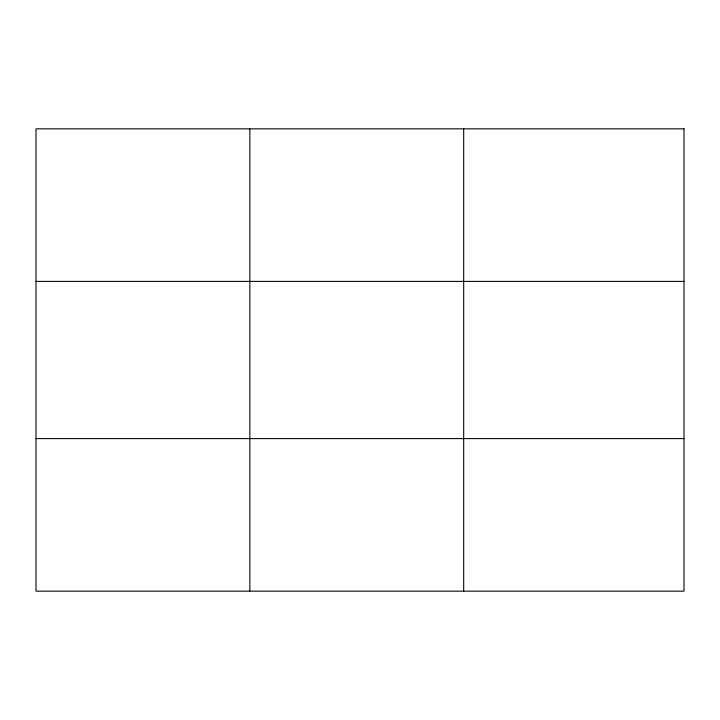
<?xml version="1.0" encoding="UTF-8"?>
<svg xmlns="http://www.w3.org/2000/svg" width="720" height="720" viewBox="0 0 720 720"><rect width="100%" height="100%" fill="white"/><g stroke="black" fill="none" stroke-linecap="round" stroke-linejoin="round"><path stroke-width="1.08" d="M249.84 128.844L249.84 591.156M463.68 128.844L463.68 591.156M36 281.403L684 281.403M36 438.597L684 438.597M684 128.844L684 591.156L36 591.156L36 128.844L684 128.844"/></g></svg>
